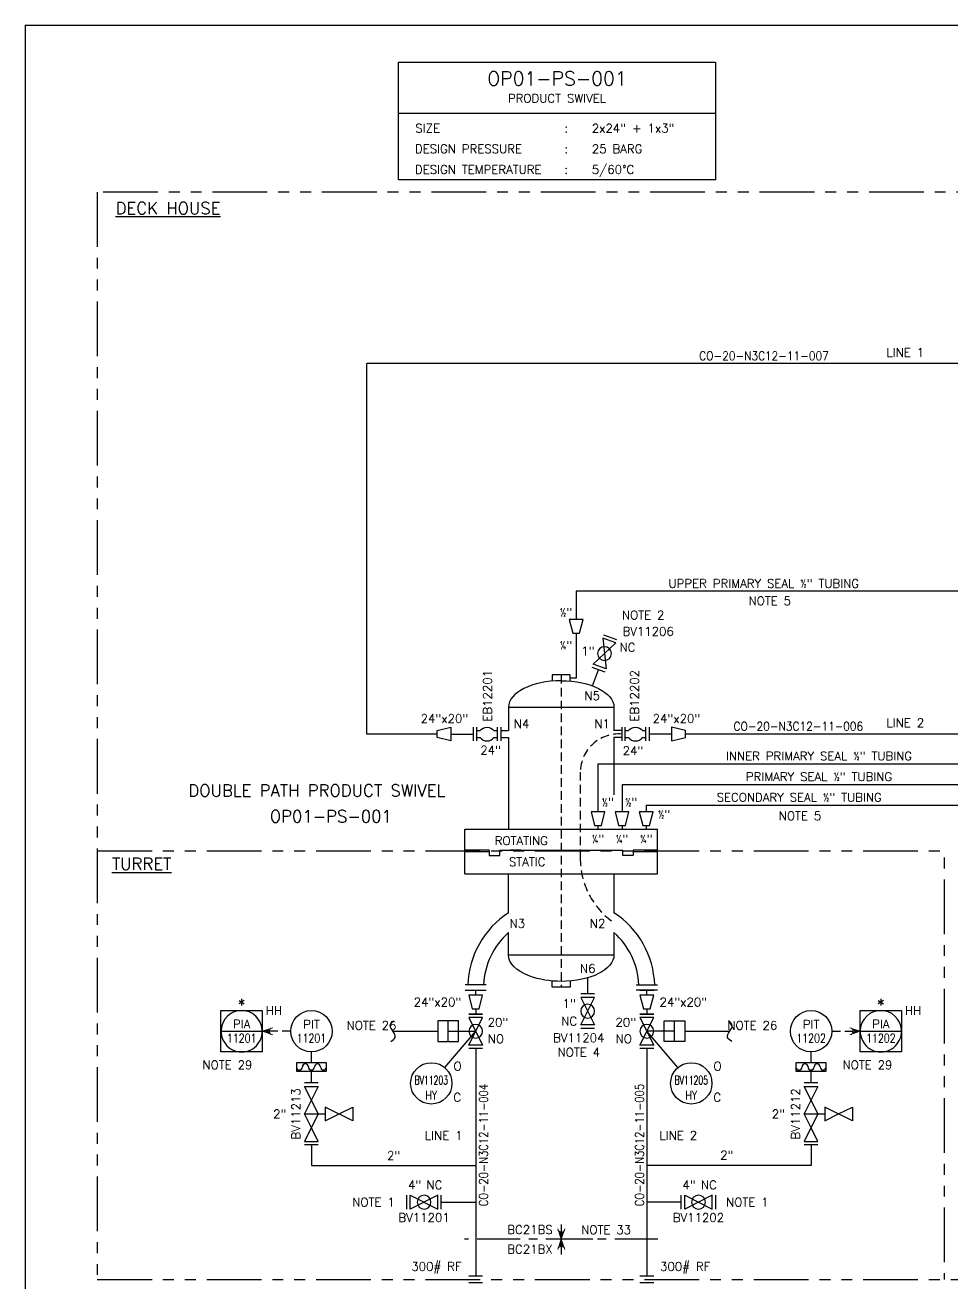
# Model space of a CAD drawing. Header units: millimetres. Extents: x -62 to 818, y -10 to 577.
# Drawn here: x 22 to 290.9, y 201.9 to 567 of the extents above; entities that cross this region are included whole.
import ezdxf
from ezdxf.enums import TextEntityAlignment as Align

# ---------------------------------------------------------------- set-up
doc = ezdxf.new("R2010")
doc.units = ezdxf.units.MM
doc.header["$LTSCALE"] = 10
for name, pattern in [('CENTER', [2, 1.25, -0.25, 0.25, -0.25]), ('FANTOME', [63.5, 31.75, -6.35, 6.35, -6.35, 6.35, -6.35]), ('HIDDEN', [0.375, 0.25, -0.125])]:
    doc.linetypes.add(name, pattern=pattern)
doc.layers.get('0').update_dxf_attribs({"linetype": 'CONTINUOUS'})
doc.layers.get('Defpoints').update_dxf_attribs({"linetype": 'CONTINUOUS'})
for name, color, linetype in [('100', 3, 'CONTINUOUS'), ('18', 4, 'CONTINUOUS'), ('50', 6, 'CONTINUOUS'), ('B-Valves (Yellow)', 2, 'CONTINUOUS'), ('Dim', 7, 'CONTINUOUS'), ('E35', 2, 'CONTINUOUS'), ('E50', 6, 'CONTINUOUS'), ('Kader', 3, 'CONTINUOUS'), ('PID01-Process Line (Green)', 3, 'CONTINUOUS'), ('PID02-Utility Line (Yellow()', 2, 'CONTINUOUS'), ('PID04-Valves (Yellow)', 2, 'CONTINUOUS'), ('PID05-Instrumentation (Yellow)', 2, 'CONTINUOUS'), ('PID06-Text (Yellow)', 2, 'CONTINUOUS'), ('PID10-Instrument Signal Line (White)', 7, 'HIDDEN'), ('PID13-Hydraulic Line (Cyan)', 4, 'BW_HYDRAULIC'), ('PID15-Skid Package Fence (White)', 7, 'CENTER'), ('T18', 2, 'CONTINUOUS')]:
    doc.layers.add(name, color=color, linetype=linetype)
doc.styles.add('iso18', font='Romans', dxfattribs={"height": 1.8})
doc.styles.add('iso18_1', font='romans.shx', dxfattribs={"height": 1.8})
doc.styles.add('iso25', font='Romans', dxfattribs={"height": 2.5})
doc.styles.add('iso35', font='Romans.shx', dxfattribs={"height": 3.5})
doc.styles.add('KADER35', font='ISO.SHX', dxfattribs={"height": 3.5})
doc.linetypes.add('BW_HYDRAULIC', pattern='A,0.4,0.1,[110,bw_extra.shx,S=0.1,R=0,X=-0.12,Y=0.1],0.1,0.4', length=1)

# ---------------------------------------------------------------- blocks, each defined once
blk = doc.blocks.new('Matrix')
for q in [(22, 0), (625, 567)]:
    blk.add_line((22, 567), q)
at = {"style": 'KADER35'}
blk.add_attdef('VWS', text='', height=60, rotation=90, dxfattribs=at).set_placement((-31.82, 17.84), align=Align.MIDDLE_LEFT)
blk = doc.blocks.new('expansion-contraction compensator')
for p, q in [((0, -2), (0, 2)), ((6, -2), (6, 2))]:
    blk.add_line(p, q)
for points in [[(0, 1), (1, 1, -0.5), (5, 1), (6, 1)], [(0, -1), (1, -1, 0.5), (5, -1), (6, -1)]]:
    blk.add_lwpolyline(points, format="xyb")
blk = doc.blocks.new('Flange Single')
blk.add_line((0, -2), (0, 2))
blk = doc.blocks.new('ball valve_FL')
for p, q in [((-5, -2), (-5, 2)), ((5, -2), (5, 2))]:
    blk.add_line(p, q)
blk.add_lwpolyline([(4, 2), (-4, -2), (-4, 2), (4, -2)], close=True)
blk.add_circle((0, 0), 2)
at = {"color": 2, "style": 'iso18'}
blk.add_attdef('BDV', text='', height=2.5, rotation=90, dxfattribs=at).set_placement((0, 3), align=Align.MIDDLE_LEFT)
for tag, p in [('NO', (0, 5)), ('BDV', (0, -5))]:
    blk.add_attdef(tag, text='', height=2.5, dxfattribs=at).set_placement(p, align=Align.MIDDLE_CENTER)
blk.add_attdef('NO', text='', height=2.5, rotation=90, dxfattribs=at).set_placement((0, -3), align=Align.MIDDLE_RIGHT)
blk = doc.blocks.new('blind flange')
at = {"layer": 'PID04-Valves (Yellow)'}
for p, q in [((0, -2), (0, 2)), ((2, 2), (2, -2))]:
    blk.add_line(p, q, dxfattribs=at)
blk = doc.blocks.new('PIDNEC01')
blk.add_lwpolyline([(-4, -2), (0, -1), (0, 1), (-4, 2)], close=True)
blk = doc.blocks.new('Flow pijl')
at = {"layer": 'E35', "linetype": 'Continuous', "lineweight": 0}
for p, q in [((0, 0), (-3, 1)), ((-3, -1), (0, 0)), ((-2.5, 1), (-2, 0)), ((-2, 0), (-2.5, -1)), ((-2, 0.5), (-0.5, 0)), ((-1.5, 0), (-2, 0.5)), ((-0.5, 0), (-2, -0.5)), ((-2, -0.5), (-1.5, 0)), ((-1, 0), (-1.5, 0)), ((-0.5, 0), (0, 0))]:
    blk.add_line(p, q, dxfattribs=at)
blk = doc.blocks.new('PIDNEC08')
for p, q in [((0, -2), (0, 2)), ((1, 2), (1, -2))]:
    blk.add_line(p, q)
blk = doc.blocks.new('double block & bleed valve -monoblock')
blk.add_line((0, -1), (0, -3))
for points in [[(-4, 1), (0, 3), (0, -1), (-8, 3), (-8, -1), (-4, 1)], [(4, 1), (8, 3), (8, -1), (0, 3), (0, -1), (4, 1)], [(0, -7), (2, -11), (-2, -11), (2, -3), (-2, -3), (0, -7)]]:
    blk.add_lwpolyline(points)
at = {"color": 2, "style": 'iso18'}
blk.add_attdef('BDV', text='', height=2.5, rotation=90, dxfattribs=at).set_placement((0, 3), align=Align.MIDDLE_LEFT)
for tag, p in [('NO', (0, 5)), ('BDV', (5.5, -7))]:
    blk.add_attdef(tag, text='', height=2.5, dxfattribs=at).set_placement(p, align=Align.MIDDLE_CENTER)
blk.add_attdef('NO', text='', height=2.5, rotation=90, dxfattribs=at).set_placement((5.5, -5), align=Align.MIDDLE_RIGHT)
blk = doc.blocks.new('mounted in control room-front of panel_1')
blk.add_line((-6, 0), (6, 0))
for start, end in [(321.9269, 218.0731), (218.0731, 321.9269)]:
    blk.add_arc((0, 0), 6, start, end)
at = {"color": 2, "style": 'iso18'}
blk.add_attdef('SC', text='', height=2.5, dxfattribs=at).set_placement((-6, 6), align=Align.MIDDLE_RIGHT)
for tag, p in [('X', (6, 6)), ('Y', (6, -6))]:
    blk.add_attdef(tag, text='', height=2.5, dxfattribs=at).set_placement(p, align=Align.MIDDLE_LEFT)
for tag, p in [('IF', (0, 2.1)), ('TN', (0, -2))]:
    blk.add_attdef(tag, text='', height=2.5, dxfattribs=at).set_placement(p, align=Align.MIDDLE)
blk = doc.blocks.new('BES_DIAPHRAGM_SEAL_A')
at = {"flags": 128}
blk.add_lwpolyline([(4.35, 2.48), (-4.35, 2.48), (-4.35, 0), (4.35, 0)], close=True, dxfattribs=at)
at = {"color": 4}
for centre, start, end in [((-3.48, 1.24), 180, 0), ((-1.74, 1.24), 0, 180), ((0, 1.24), 180, 0), ((1.74, 1.24), 0, 180), ((3.48, 1.24), 180, 0)]:
    blk.add_arc(centre, 0.869, start, end, dxfattribs=at)
blk = doc.blocks.new('piston-operated actuator')
for p, q in [((-3, 8), (3, 8)), ((0, 8), (0, 0))]:
    blk.add_line(p, q)
blk.add_lwpolyline([(-3, 5), (3, 5), (3, 11), (-3, 11)], close=True)
blk = doc.blocks.new('Line Break')
at = {"color": 0}
blk.add_spline([(-0.65, -2.93), (0.6, -1.8), (0.05, -0.07), (-0.79, 1.61), (0.29, 3.07)], degree=3, dxfattribs=at)
blk = doc.blocks.new('A$C0FAC5957')
at = {"linetype": 'HIDDEN'}
for p, q in [((-24.82, 91.5), (-24.82, 0.84)), ((-19.29, 63.31), (-19.29, 38.45))]:
    blk.add_line(p, q, dxfattribs=at)
for centre, radius, start, end in [((-8.1, 63.16), 11.2, 85.8751, 179.1879), ((3.21, 38.13), 22.5, 179.1761, 235.5449)]:
    blk.add_arc(centre, radius, start, end, dxfattribs=at)
at = {"layer": '100'}
for p, q in [((-39.64, 40.62), (-36.58, 40.62)), ((-36.58, 40.62), (-39.64, 40.62))]:
    blk.add_line(p, q, dxfattribs=at)
at = {"layer": 'E50'}
for p, q in [((-40.12, 82.14), (-40.12, 75.32)), ((-40.12, 82.14), (-9.52, 82.14)), ((-9.52, 82.14), (-9.52, 75.32)), ((-42.35, 75.32), (-40.12, 75.32)), ((-42.35, 73.32), (-40.12, 73.32)), ((-40.12, 73.32), (-40.12, 46.74)), ((-7.3, 75.32), (-9.52, 75.32)), ((-52.77, 33.73), (-52.77, 46.74)), ((-52.77, 46.74), (3.13, 46.74)), ((3.13, 33.73), (3.13, 46.74)), ((-45.71, 40.62), (-52.77, 40.62)), ((-52.77, 40.24), (-45.71, 40.24)), ((-45.71, 40.62), (-45.71, 39.09)), ((-42.65, 39.09), (-42.65, 40.62)), ((-42.65, 40.62), (-6.99, 40.62)), ((-6.99, 39.09), (-6.99, 40.62)), ((-3.93, 40.62), (-3.93, 39.09)), ((3.13, 40.62), (-3.93, 40.62)), ((-3.93, 40.24), (3.13, 40.24)), ((-45.71, 39.09), (-42.65, 39.09)), ((-3.93, 39.09), (-6.99, 39.09)), ((-52.77, 33.73), (3.13, 33.73)), ((-40.12, 10.19), (-40.12, 16.7)), ((-9.52, 16.7), (-9.52, 10.19)), ((-9.52, 10.19), (-40.12, 10.19))]:
    blk.add_line(p, q, dxfattribs=at)
for points in [[(-22.22, 89.68), (-22.22, 91.5), (-27.43, 91.5), (-27.43, 89.68)], [(-7.3, 73.32), (-9.52, 73.32), (-9.52, 56.72)], [(-40.12, 22.45), (-40.12, 33.73)], [(-9.52, 33.73), (-9.52, 22.45)], [(-40.12, 14.4), (-40.12, 16.7)], [(-22.21, 2.65), (-22.21, 0.84), (-27.42, 0.84), (-27.42, 2.65)]]:
    blk.add_lwpolyline(points, dxfattribs=at)
for centre, radius, start, end in [((-25.94, 0.63), 26.02, 123.0314, 178.0193), ((-23.71, 0.63), 26.02, 1.9807, 56.9686), ((-25.94, 0.63), 21.43, 131.4406, 177.5948), ((-23.71, 0.63), 21.43, 2.4052, 48.5594)]:
    blk.add_arc(centre, radius, start, end, dxfattribs=at)
blk.add_ellipse((-24.82, 82.14), major_axis=(-15.3, 0), ratio=0.5, start_param=4.712389, end_param=6.283185, dxfattribs=at)
at = {"layer": 'E50', "extrusion": (0, 0, -1)}
for centre, major_axis, start_param, end_param in [((-24.82, 82.14), (15.3, 0), 4.712389, 6.283185), ((-24.82, 10.19), (15.3, 0), 2.207853, 3.141593), ((-24.82, 10.19), (-15.3, 0), 3.141593, 4.712389), ((-24.82, 10.19), (15.3, 0), 1.570796, 2.207853)]:
    blk.add_ellipse(centre, major_axis=major_axis, ratio=0.5, start_param=start_param, end_param=end_param, dxfattribs=at)
at = {"layer": 'E50'}
blk.add_blockref('PIDNEC08', (-43.35, 74.32), dxfattribs=at)
at = {"layer": 'E50', "xscale": -1}
blk.add_blockref('PIDNEC08', (-6.29, 74.32), dxfattribs=at)
at = {"layer": 'E50', "yscale": 1.529999999999973}
for p, xscale, zscale, rotation in [((-49.65, 0), -1.529999999999973, 1.53, 270), ((0, 0), 1.529999999999973, 1.529999999999973, 90)]:
    blk.add_blockref('PIDNEC08', p, dxfattribs=dict(at, xscale=xscale, zscale=zscale, rotation=rotation))
at = {"layer": 'T18', "style": 'iso18'}
for s, p in [('ROTATING', (-36.41, 43.38)), ('STATIC', (-34.71, 37.23))]:
    blk.add_text(s, height=2.5, dxfattribs=at).set_placement(p, align=Align.MIDDLE_CENTER)
blk = doc.blocks.new('A$C0FC36BDA')
at = {"layer": 'PID04-Valves (Yellow)'}
for p, q in [((-2, -0.53), (2, -0.53)), ((0, -2), (0, -0.53)), ((0, -6), (0, -7.47)), ((-2, -7.47), (2, -7.47))]:
    blk.add_line(p, q, dxfattribs=at)
at = {"layer": 'T18', "rotation": 270}
blk.add_blockref('PIDNEC01', (0, -6), dxfattribs=at)
blk = doc.blocks.new('local mounted instrument')
blk.add_circle((0, 0), 6)
at = {"color": 2, "style": 'iso18'}
blk.add_attdef('SC', text='', height=2.5, dxfattribs=at).set_placement((-6, 6), align=Align.MIDDLE_RIGHT)
for tag, p in [('X', (6, 6)), ('Y', (6, -6))]:
    blk.add_attdef(tag, text='', height=2.5, dxfattribs=at).set_placement(p, align=Align.MIDDLE_LEFT)
for tag, p in [('IF', (0, 2)), ('TN', (0, -2))]:
    blk.add_attdef(tag, text='', height=2.5, dxfattribs=at).set_placement(p, align=Align.MIDDLE)

msp = doc.modelspace()

# ---------------------------------------------------------------- linework, layer by layer
at = {"layer": '50'}
for points in [[(130.29, 556.23), (222.34, 556.23), (222.34, 522.06), (130.29, 522.06)], [(130.29, 556.23), (222.34, 556.23), (222.34, 541.33), (130.29, 541.33)]]:
    msp.add_lwpolyline(points, close=True, dxfattribs=at)
at = {"layer": 'Dim'}
for p, q in [((143.74, 264.41), (152.75, 274.97)), ((211.4, 264.41), (202.38, 274.97)), ((177.56, 218.91), (177.56, 214.6)), ((186.73, 214.6), (173.73, 214.6)), ((177.56, 214.6), (177.56, 210.21))]:
    msp.add_line(p, q, dxfattribs=at)
at = {"layer": 'Kader', "color": 2}
for p, q in [((188.21, 334.65), (188.21, 333.65)), ((195.21, 334.65), (195.21, 333.65)), ((202.21, 334.65), (202.21, 333.65))]:
    msp.add_line(p, q, dxfattribs=at)
at = {"layer": 'PID01-Process Line (Green)'}
for p, q in [((121.12, 361.24), (121.12, 468.75)), ((372.38, 468.75), (121.12, 468.75)), ((141.56, 361.24), (121.12, 361.24)), ((145.56, 361.24), (152.03, 361.24)), ((209.57, 361.24), (203.09, 361.24)), ((372.38, 361.24), (213.57, 361.24)), ((152.74, 269.97), (152.74, 251.33)), ((202.38, 269.97), (202.38, 251.33)), ((152.74, 260.56), (152.74, 203.94)), ((202.38, 260.56), (202.38, 203.94)), ((105.07, 241.98), (105.07, 235.98)), ((250.05, 241.98), (250.05, 235.98)), ((105.07, 235.98), (152.74, 235.98)), ((250.05, 235.98), (202.38, 235.98)), ((142.74, 225.37), (152.74, 225.37)), ((212.38, 225.37), (202.38, 225.37))]:
    msp.add_line(p, q, dxfattribs=at)
at = {"layer": 'PID02-Utility Line (Yellow()'}
for p, q in [((293.16, 402.68), (181.9, 402.68)), ((181.9, 402.68), (181.9, 394.48)), ((181.9, 390.48), (181.9, 377.5)), ((186.66, 375.21), (188.4, 379.9)), ((181.9, 377.5), (180.17, 377.5)), ((188.21, 352.62), (324.68, 352.62)), ((188.21, 352.62), (188.21, 338.65)), ((195.21, 346.62), (195.21, 338.65)), ((195.21, 346.62), (311.68, 346.62)), ((202.21, 340.62), (202.21, 338.65)), ((202.21, 340.62), (298.68, 340.62)), ((185.22, 290.48), (185.22, 285.8)), ((105.07, 265.85), (105.07, 268.97)), ((250.05, 265.85), (250.05, 268.97)), ((105.07, 259.97), (105.07, 263.35)), ((250.05, 259.97), (250.05, 263.35))]:
    msp.add_line(p, q, dxfattribs=at)
at = {"layer": 'PID05-Instrumentation (Yellow)'}
for points in [[(78.82, 280.97), (90.82, 280.97), (90.82, 268.97), (78.82, 268.97)], [(264.3, 280.97), (276.3, 280.97), (276.3, 268.97), (264.3, 268.97)]]:
    msp.add_lwpolyline(points, close=True, dxfattribs=at)
at = {"layer": 'PID10-Instrument Signal Line (White)'}
for p, q in [((99.07, 274.97), (90.82, 274.97)), ((256.05, 274.97), (264.3, 274.97))]:
    msp.add_line(p, q, dxfattribs=at)
at = {"layer": 'PID13-Hydraulic Line (Cyan)'}
for p, q in [((128.72, 274.97), (141.74, 274.97)), ((213.38, 274.97), (226.4, 274.97))]:
    msp.add_line(p, q, dxfattribs=at)
at = {"layer": 'PID15-Skid Package Fence (White)', "color": 4, "linetype": 'FANTOME', "ltscale": 0.05}
for p, q in [((409.75, 518.55), (42.93, 518.55)), ((42.93, 518.55), (42.93, 202.94)), ((42.93, 202.94), (451.68, 202.94))]:
    msp.add_line(p, q, dxfattribs=at)
at = {"layer": 'PID15-Skid Package Fence (White)'}
msp.add_line((205.62, 214.6), (149.5, 214.6), dxfattribs=at)
at = {"layer": 'PID15-Skid Package Fence (White)', "color": 4, "linetype": 'FANTOME', "ltscale": 0.05, "flags": 128}
msp.add_lwpolyline([(42.93, 327.34), (288.63, 327.34), (288.63, 211.82), (288.63, 211.82), (288.63, 202.94), (288.63, 202.94)], dxfattribs=at)

# ---------------------------------------------------------------- block references
msp.add_blockref('Line Break', (128.72, 274.97))
at = {"xscale": -1}
msp.add_blockref('Line Break', (226.4, 274.97), dxfattribs=at)
at = {"layer": '18'}
msp.add_blockref('A$C0FAC5957', (202.38, 286.91), dxfattribs=at)
at = {"layer": 'B-Valves (Yellow)', "rotation": 90}
msp.add_blockref('piston-operated actuator', (152.74, 274.97), dxfattribs=at)
at = {"layer": 'B-Valves (Yellow)', "xscale": -1, "rotation": 270}
msp.add_blockref('piston-operated actuator', (202.38, 274.97), dxfattribs=at)
at = {"layer": 'Defpoints'}
msp.add_blockref('Matrix', (0, 0), dxfattribs=at)
at = {"layer": 'Dim', "xscale": -1}
msp.add_blockref('Flow pijl', (90.82, 274.97), dxfattribs=at)
at = {"layer": 'Dim', "xscale": -1, "rotation": 180}
msp.add_blockref('Flow pijl', (264.3, 274.97), dxfattribs=at)
at = {"layer": 'Dim'}
for rotation in [270, 90.00000000000001]:
    msp.add_blockref('Flow pijl', (177.56, 214.6), dxfattribs=dict(at, rotation=rotation))
at = {"layer": 'E35'}
ref = msp.add_blockref('local mounted instrument', (105.07, 274.97), dxfattribs=at)
ref.add_attrib('IF', 'PIT', dxfattribs={"layer": '0', "color": 2, "height": 2.5, "style": 'iso18'}).set_placement((105.07, 276.97), align=Align.MIDDLE)
ref.add_attrib('TN', '11201', dxfattribs={"layer": '0', "color": 2, "height": 2.5, "style": 'iso18', "width": 0.8}).set_placement((105.07, 272.97), align=Align.MIDDLE)
ref = msp.add_blockref('local mounted instrument', (250.05, 274.97), dxfattribs=at)
ref.add_attrib('IF', 'PIT', dxfattribs={"layer": '0', "color": 2, "height": 2.5, "style": 'iso18'}).set_placement((250.05, 276.97), align=Align.MIDDLE)
ref.add_attrib('TN', '11202', dxfattribs={"layer": '0', "color": 2, "height": 2.5, "style": 'iso18', "width": 0.8}).set_placement((250.05, 272.97), align=Align.MIDDLE)
ref = msp.add_blockref('local mounted instrument', (139.85, 259.85), dxfattribs=at)
ref.add_attrib('IF', 'BV11203', dxfattribs={"layer": '0', "color": 2, "height": 2.5, "style": 'iso18', "width": 0.65}).set_placement((139.85, 260.79), align=Align.MIDDLE)
ref.add_attrib('TN', 'HY', dxfattribs={"layer": '0', "color": 2, "height": 2.5, "style": 'iso18', "width": 0.8}).set_placement((139.85, 256.39), align=Align.MIDDLE)
ref.add_attrib('X', 'O', dxfattribs={"layer": '0', "color": 2, "height": 2.5, "style": 'iso18'}).set_placement((146.29, 264.83), align=Align.MIDDLE_LEFT)
ref.add_attrib('Y', 'C', dxfattribs={"layer": '0', "color": 2, "height": 2.5, "style": 'iso18'}).set_placement((146.26, 255.8), align=Align.MIDDLE_LEFT)
ref = msp.add_blockref('local mounted instrument', (215.29, 259.85), dxfattribs=at)
ref.add_attrib('IF', 'BV11205', dxfattribs={"layer": '0', "color": 2, "height": 2.5, "style": 'iso18', "width": 0.65}).set_placement((215.29, 260.79), align=Align.MIDDLE)
ref.add_attrib('TN', 'HY', dxfattribs={"layer": '0', "color": 2, "height": 2.5, "style": 'iso18', "width": 0.8}).set_placement((215.29, 256.39), align=Align.MIDDLE)
ref.add_attrib('X', 'O', dxfattribs={"layer": '0', "color": 2, "height": 2.5, "style": 'iso18'}).set_placement((221.73, 264.83), align=Align.MIDDLE_LEFT)
ref.add_attrib('Y', 'C', dxfattribs={"layer": '0', "color": 2, "height": 2.5, "style": 'iso18'}).set_placement((221.7, 255.8), align=Align.MIDDLE_LEFT)
at = {"layer": 'PID04-Valves (Yellow)', "xscale": -1}
for p, rotation in [((190.11, 384.59), 70), ((185.22, 280.8), 90), ((152.74, 274.97), 90), ((202.38, 274.97), 90)]:
    msp.add_blockref('ball valve_FL', p, dxfattribs=dict(at, rotation=rotation))
at = {"layer": 'PID04-Valves (Yellow)'}
for name, p, rotation in [('Flange Single', (152.03, 361.24), 180), ('Flange Single', (160.03, 361.24), 180), ('Flange Single', (195.09, 361.24), 180), ('Flange Single', (203.1, 361.24), 180), ('double block & bleed valve -monoblock', (106.07, 250.97), 90), ('double block & bleed valve -monoblock', (251.05, 250.97), 90), ('blind flange', (152.74, 203.94), 270), ('blind flange', (202.38, 203.94), 270)]:
    msp.add_blockref(name, p, dxfattribs=dict(at, rotation=rotation))
for name, p in [('expansion-contraction compensator', (153.03, 361.24)), ('expansion-contraction compensator', (196.1, 361.24)), ('A$C0FC36BDA', (152.74, 287.44)), ('A$C0FC36BDA', (202.38, 287.44))]:
    msp.add_blockref(name, p, dxfattribs=at)
at = {"layer": 'PID04-Valves (Yellow)', "xscale": -1}
for p in [(137.74, 225.37), (217.38, 225.37)]:
    msp.add_blockref('ball valve_FL', p, dxfattribs=at)
at = {"layer": 'PID05-Instrumentation (Yellow)'}
ref = msp.add_blockref('mounted in control room-front of panel_1', (84.82, 274.97), dxfattribs=at)
ref.add_attrib('IF', 'PIA', dxfattribs={"layer": 'PID06-Text (Yellow)', "color": 2, "height": 2.5, "style": 'iso25'}).set_placement((84.82, 277.07), align=Align.MIDDLE)
ref.add_attrib('TN', '11201', dxfattribs={"layer": '0', "color": 2, "height": 2.5, "style": 'iso18', "width": 0.8}).set_placement((84.82, 272.97), align=Align.MIDDLE)
ref.add_attrib('X', 'HH', dxfattribs={"layer": '0', "color": 2, "height": 2.5, "style": 'iso18'}).set_placement((91.82, 280.97), align=Align.MIDDLE_LEFT)
ref = msp.add_blockref('mounted in control room-front of panel_1', (270.3, 274.97), dxfattribs=at)
ref.add_attrib('IF', 'PIA', dxfattribs={"layer": 'PID06-Text (Yellow)', "color": 2, "height": 2.5, "style": 'iso25'}).set_placement((270.3, 277.07), align=Align.MIDDLE)
ref.add_attrib('TN', '11202', dxfattribs={"layer": '0', "color": 2, "height": 2.5, "style": 'iso18', "width": 0.8}).set_placement((270.3, 272.97), align=Align.MIDDLE)
ref.add_attrib('X', 'HH', dxfattribs={"layer": '0', "color": 2, "height": 2.5, "style": 'iso18'}).set_placement((277.3, 280.97), align=Align.MIDDLE_LEFT)
at = {"layer": 'PID05-Instrumentation (Yellow)', "xscale": 1.00636, "yscale": 1.00636, "zscale": 1.00636}
for p in [(105.07, 263.35), (250.05, 263.35)]:
    msp.add_blockref('BES_DIAPHRAGM_SEAL_A', p, dxfattribs=at)
at = {"layer": 'T18', "rotation": 270}
for p in [(181.9, 390.48), (188.21, 334.65), (195.21, 334.65), (202.21, 334.65)]:
    msp.add_blockref('PIDNEC01', p, dxfattribs=at)
at = {"layer": 'T18', "xscale": -1}
msp.add_blockref('PIDNEC01', (141.56, 361.24), dxfattribs=at)
at = {"layer": 'T18'}
msp.add_blockref('PIDNEC01', (213.57, 361.24), dxfattribs=at)
at = {"layer": 'T18', "yscale": 0.9990243940839402, "zscale": 0.9990243940839402, "rotation": 270}
for p, xscale in [((105.07, 258.97), -0.9990243940839402), ((250.05, 258.97), -0.9990243940839402), ((105.07, 242.97), 0.9990243940839402), ((250.05, 242.97), 0.9990243940839402)]:
    msp.add_blockref('PIDNEC08', p, dxfattribs=dict(at, xscale=xscale))

# ---------------------------------------------------------------- texts
at = {"layer": 'PID06-Text (Yellow)', "color": 6}
for s, height, style, p in [('%%UDECK HOUSE', 3.5, 'iso35', (63.47, 513.87)), ('LINE 1', 2.5, 'iso18', (277.4, 472.02)), ('LINE 2', 2.5, 'iso18', (277.4, 364.5)), ('%%UTURRET', 3.5, 'iso35', (55.8, 323.54)), ('LINE 1', 2.5, 'iso18', (143.44, 244.73)), ('LINE 2', 2.5, 'iso18', (211.53, 244.73))]:
    msp.add_text(s, height=height, dxfattribs=dict(at, style=style)).set_placement(p, align=Align.MIDDLE_CENTER)
at = {"layer": 'PID06-Text (Yellow)', "style": 'iso18', "width": 0.9}
for s, p in [('CO-20-N3C12-11-007', (236.39, 471)), ('CO-20-N3C12-11-006', (246.39, 363.49))]:
    msp.add_text(s, height=2.5, dxfattribs=at).set_placement(p, align=Align.MIDDLE_CENTER)
at = {"layer": 'PID06-Text (Yellow)', "style": 'iso18'}
for s, p in [('NOTE 5', (238.07, 399.88)), ('NOTE 2', (201.34, 395.77)), ('NC', (196.78, 386.42)), ('1"', (185.3, 385.32)), ('N5', (186.54, 372.36)), ('24"x20"', (143.65, 365.75)), ('N4', (166.05, 364.23)), ('N1', (189.43, 364.23)), ('24"x20"', (211, 365.75)), ('24"', (157.05, 356.54)), ('24"', (198.4, 356.42)), ('N3', (164.83, 306.25)), ('N2', (188.1, 306.25)), ('N6', (185.25, 293.16)), ('24"x20"', (141.66, 283.44)), ('1"', (179.87, 283.03)), ('24"x20"', (212.98, 283.44)), ('20"', (159.21, 277.56)), ('NC', (179.87, 277.89)), ('20"', (196.29, 277.56)), ('NO', (158.61, 272.76)), ('NO', (195.7, 272.76)), ('NOTE 4', (182.65, 268.87)), ('NOTE 29', (80.69, 265.2)), ('NOTE 29', (266.42, 265.2)), ('4"', (135.03, 230.37)), ('NC', (140.76, 230.37)), ('4"', (214.67, 230.37)), ('NC', (220.41, 230.37)), ('NOTE 1', (123.07, 225.37)), ('NOTE 1', (231.55, 225.37)), ('BC21BS', (168.48, 217.39)), ('NOTE 33', (190.59, 217.32)), ('BC21BX', (168.48, 211.71)), ('300# RF', (141.34, 206.69)), ('300# RF', (213.51, 206.69))]:
    msp.add_text(s, height=2.5, dxfattribs=at).set_placement(p, align=Align.MIDDLE_CENTER)
at = {"layer": 'PID06-Text (Yellow)', "color": 6, "style": 'iso35'}
msp.add_text('DOUBLE PATH PRODUCT SWIVEL', height=3.5, dxfattribs=at).set_placement((69.35, 343.09))
at = {"layer": 'PID06-Text (Yellow)', "style": 'iso18', "width": 0.85}
for s, p in [('CO-20-N3C12-11-004', (154.99, 241.93)), ('CO-20-N3C12-11-005', (200.25, 241.93))]:
    msp.add_text(s, height=2.5, rotation=90, dxfattribs=at).set_placement(p, align=Align.MIDDLE_CENTER)
at = {"layer": 'PID06-Text (Yellow)', "style": 'iso18'}
for s, p in [('BV11213', (100.57, 250.97)), ('BV11212', (245.55, 250.97))]:
    msp.add_text(s, height=2.5, rotation=90, dxfattribs=at).set_placement(p, align=Align.MIDDLE_CENTER)
at = {"layer": 'PID06-Text (Yellow)', "char_height": 2.5, "width": 15.9125, "attachment_point": 2, "style": 'iso18'}
for insert in [(122.51, 277.92), (233.01, 277.92)]:
    msp.add_mtext('NOTE 26', dxfattribs=dict(at, insert=insert))
at = {"layer": 'T18', "color": 6, "style": 'iso18'}
msp.add_text('OP01-PS-001', height=4, dxfattribs=at).set_placement((176.31, 551.51), align=Align.MIDDLE_CENTER)
at = {"layer": 'T18'}
for s, height, style, p in [('PRODUCT SWIVEL', 2.4976, 'iso18', (176.31, 545.75)), ('UPPER PRIMARY SEAL ½" TUBING', 2.4976, 'iso18', (236.33, 404.93)), ('½"', 2.5, 'iso18', (178.93, 396.57)), ('BV11206', 2.498, 'iso18', (202.79, 391.03)), ('¼"', 2.5, 'iso18', (178.93, 386.98)), ('INNER PRIMARY SEAL ½" TUBING', 2.4976, 'iso18', (252.35, 354.86)), ('PRIMARY SEAL ½" TUBING', 2.4976, 'iso18', (252.35, 348.86)), ('SECONDARY SEAL ½" TUBING', 2.4976, 'iso18', (246.6, 342.86)), ('*', 3.5, 'iso35', (84.82, 282.65)), ('*', 3.5, 'iso35', (270.3, 282.65)), ('BV11204', 2.498, 'iso18', (182.65, 273.06)), ('2"', 2.498, 'iso18', (95.89, 250.97)), ('2"', 2.498, 'iso18', (240.59, 250.97)), ('BV11201', 2.498, 'iso18', (137.74, 220.87)), ('BV11202', 2.498, 'iso18', (217.38, 220.87))]:
    msp.add_text(s, height=height, dxfattribs=dict(at, style=style)).set_placement(p, align=Align.MIDDLE_CENTER)
at = {"layer": 'T18', "style": 'iso18'}
for s, height, p in [('SIZE ', 2.498, (135.23, 535.08)), (':', 2.5, (178.41, 535.08)), ('2x24" + 1x3"', 2.4976, (186.43, 535.08)), ('DESIGN PRESSURE', 2.4976, (135.12, 529.09)), (':', 2.5, (178.41, 529.09)), ('25 BARG', 2.498, (186.43, 529.09)), ('DESIGN TEMPERATURE', 2.4976, (135.12, 523.09)), ('5/60°C', 2.498, (186.43, 523.09)), (':', 2.5, (178.41, 523.09))]:
    msp.add_text(s, height=height, dxfattribs=at).set_placement(p, align=Align.BOTTOM_LEFT)
for s, p in [('EB12201', (156.14, 372.33)), ('EB12202', (198.83, 372.33))]:
    msp.add_text(s, height=2.498, rotation=90, dxfattribs=at).set_placement(p, align=Align.MIDDLE_CENTER)
at = {"layer": 'T18', "color": 7, "style": 'iso18'}
for s, p in [('½"', (191.05, 341.45)), ('½"', (197.84, 341.45)), ('½"', (207.39, 337.91)), ('¼"', (188.21, 330.77)), ('¼"', (195.21, 330.77)), ('¼"', (202.21, 330.77))]:
    msp.add_text(s, height=2.5, dxfattribs=at).set_placement(p, align=Align.MIDDLE_CENTER)
at = {"layer": 'T18', "color": 2, "style": 'iso18'}
msp.add_text('OP01-PS-001', height=3.5, dxfattribs=at).set_placement((110.69, 337.36), align=Align.MIDDLE_CENTER)
at = {"layer": 'T18'}
for s, height, style, p in [('NOTE 5', 2.498, 'iso18', (240.68, 336.24)), ('2"', 2.5, 'iso18_1', (127.01, 237.65)), ('2"', 2.5, 'iso18_1', (223.67, 237.76))]:
    msp.add_text(s, height=height, dxfattribs=dict(at, style=style)).set_placement(p)

doc.saveas('drawing.dxf')
